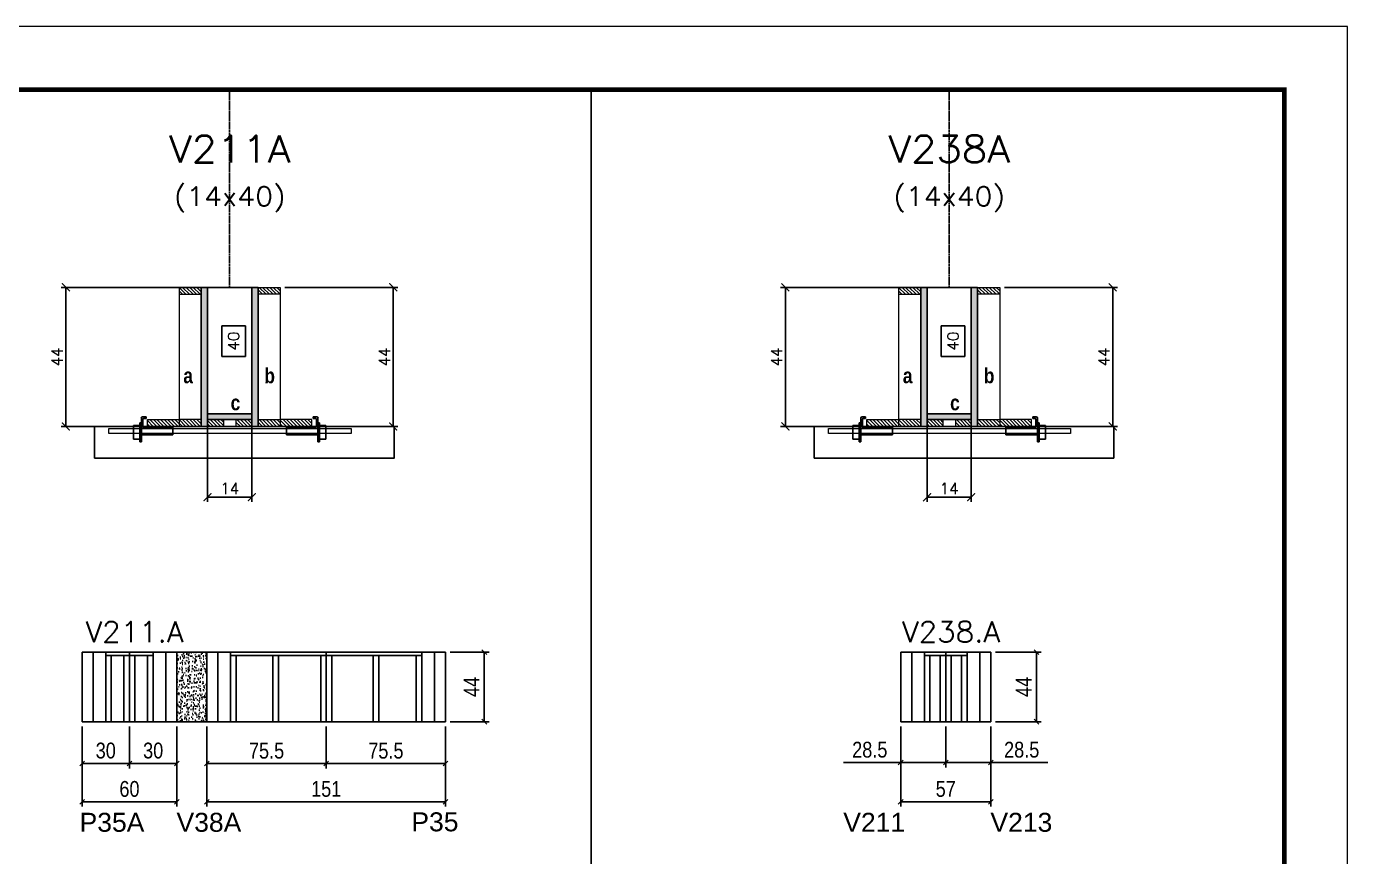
# Model space of a CAD drawing. Extents: x 137137 to 143418, y 10464 to 34486.
# Drawn here: x 139385 to 140221, y 25921 to 26446 of the extents above; entities that cross this region are included whole.
import ezdxf
from ezdxf.enums import TextEntityAlignment as Align

# ---------------------------------------------------------------- set-up
doc = ezdxf.new("R2010")
doc.units = 0
doc.linetypes.add('DASHED', pattern=[0.75, 0.5, -0.25])
doc.linetypes.add('HIDDEN', pattern=[0.375, 0.25, -0.125])
for name, color, linetype in [('5', 5, 'Continuous'), ('barrote', 251, 'Continuous'), ('COTA', 241, 'Continuous'), ('Cota Seção (2x)', 4, 'Continuous'), ('detalhes', 4, 'Continuous'), ('Painéis', 200, 'Continuous'), ('presilha', 1, 'Continuous'), ('SARR_2.2x7', 40, 'Continuous'), ('SARR_3.5x7', 81, 'Continuous'), ('Texto de Titulo', 7, 'Continuous'), ('Texto Qtd Sarr', 242, 'Continuous')]:
    doc.layers.add(name, color=color, linetype=linetype)
for name, color, linetype, lineweight in [('CONCRETO', 251, 'Continuous', 25), ('Folhas', 255, 'Continuous', 9), ('Hachura', 251, 'Continuous', 9), ('Madeira', 126, 'Continuous', 18), ('SARRAFO DE PRESSAO', 251, 'DASHED', 9), ('SCO-___-LAJ', 2, 'Continuous', 0), ('Texto Seção', 7, 'Continuous', 15)]:
    doc.layers.add(name, color=color, linetype=linetype, lineweight=lineweight)
doc.styles.add('COTA TECNICA', font='techl___.ttf', dxfattribs={"height": 10})
doc.styles.add('REGUA-120', font='ROMANS.shx', dxfattribs={"height": 15})
doc.styles.add('Romans', font='romans.shx')
doc.styles.get("Standard").update_dxf_attribs({"font": 'arial.ttf'})
doc.styles.add('TECNICA', font='techb___.ttf', dxfattribs={"height": 10})
doc.dimstyles.new('Cota Seção (2x)', dxfattribs={"dimtxt": 7, "dimasz": 5, "dimexe": 3, "dimexo": 3, "dimgap": 2, "dimtad": 3, "dimdec": 1, "dimlfac": 0.5, "dimzin": 12, "dimdsep": 46, "dimtxsty": 'Romans', "dimblk": 'ARCHTICK', "dimcen": 0, "dimclrd": 4, "dimclre": 4, "dimclrt": 1, "dimadec": 1, "dimazin": 3, "dimtfac": 1, "dimtdec": 1, "dimtmove": 0, "dimatfit": 3, "dimldrblk": 'OBLIQUE', "dimfxl": 1, "dimtolj": 1, "dimtzin": 12, "dimarcsym": 0})
doc.dimstyles.new('Cota Seção interna', dxfattribs={"dimtxt": 7, "dimasz": 6, "dimexe": 0.18, "dimexo": 2, "dimgap": -4, "dimtad": 3, "dimdec": 1, "dimlfac": 0.5, "dimzin": 12, "dimdsep": 46, "dimtxsty": 'Romans', "dimblk": 'ARCHTICK', "dimcen": 0.09, "dimse1": 1, "dimse2": 1, "dimsd1": 1, "dimsd2": 1, "dimclrd": 180, "dimclre": 5, "dimclrt": 1, "dimadec": 0, "dimazin": 3, "dimtfac": 1, "dimtdec": 1, "dimtofl": 0, "dimtmove": 0, "dimatfit": 3, "dimldrblk": 'ARCHTICK', "dimfxl": 1, "dimtolj": 1, "dimtzin": 0, "dimarcsym": 0})
doc.dimstyles.new('PAINEL', dxfattribs={"dimtxt": 10, "dimasz": 3, "dimexe": 3, "dimexo": 3, "dimgap": 3, "dimtad": 1, "dimdec": 1, "dimzin": 12, "dimdsep": 46, "dimtxsty": 'COTA TECNICA', "dimblk1": 'OBLIQUE', "dimblk2": 'OBLIQUE', "dimsah": 1, "dimcen": 0.9, "dimclrd": 4, "dimclre": 4, "dimclrt": 240, "dimadec": 1, "dimazin": 3, "dimtfac": 1, "dimtdec": 1, "dimtmove": 0, "dimatfit": 3, "dimfxl": 1, "dimtolj": 1, "dimtzin": 12, "dimarcsym": 0})
pattern_1 = [(315, (162446.0696, 17963.1066), (1.12253202, 1.12253202), [])]
pattern_2 = [(315, (162456.0696, 17963.1066), (1.12253202, 1.12253202), [])]
pattern_3 = [(315, (162901.323, 17963.1066), (1.12253202, 1.12253202), [])]
pattern_4 = [(315, (162911.323, 17963.1066), (1.12253202, 1.12253202), [])]

# ---------------------------------------------------------------- blocks, each defined once
blk = doc.blocks.new('9999999999')
at = {"layer": 'Folhas'}
blk.add_lwpolyline([(98138.98, 34190.21), (99623.98, 34190.21), (99623.98, 35240.21), (98138.98, 35240.21)], close=True, dxfattribs=at)
at = {"layer": 'Folhas', "color": 30, "const_width": 3}
blk.add_lwpolyline([(98213.98, 34230.21), (99583.98, 34230.21), (99583.98, 35200.21), (98213.98, 35200.21)], close=True, dxfattribs=at)
blk = doc.blocks.new('_Oblique')
at = {"color": 0, "linetype": 'ByBlock', "lineweight": -2}
blk.add_line((-0.5, -0.5), (0.5, 0.5), dxfattribs=at)
blk = doc.blocks.new('*D6096')
at = {"layer": 'COTA', "color": 4, "linetype": 'ByBlock', "lineweight": -2, "transparency": 16777216}
for p, q in [((139420.05, 26003.05), (139420.05, 25952.35)), ((139480.05, 26003.05), (139480.05, 25952.35)), ((139420.05, 25955.35), (139480.05, 25955.35))]:
    blk.add_line(p, q, dxfattribs=at)
at = {"layer": 'Defpoints', "color": 0, "linetype": 'ByBlock', "transparency": 16777216}
for p in [(139420.05, 26006.05), (139480.05, 26006.05), (139480.05, 25955.35)]:
    blk.add_point(p, dxfattribs=at)
at = {"layer": 'COTA', "color": 4, "linetype": 'ByBlock', "lineweight": -2, "transparency": 16777216, "xscale": 3, "yscale": 3, "zscale": 3, "rotation": 180}
blk.add_blockref('_Oblique', (139420.05, 25955.35), dxfattribs=at)
at = {"layer": 'COTA', "color": 4, "linetype": 'ByBlock', "lineweight": -2, "transparency": 16777216, "xscale": 3, "yscale": 3, "zscale": 3}
blk.add_blockref('_Oblique', (139480.05, 25955.35), dxfattribs=at)
at = {"layer": 'COTA', "color": 240, "linetype": 'ByBlock', "transparency": 16777216, "insert": (139450.05, 25963.46), "char_height": 10, "attachment_point": 5, "style": 'COTA TECNICA'}
blk.add_mtext('\\A1;60', dxfattribs=at)
blk = doc.blocks.new('_ArchTick')
at = {"color": 0, "linetype": 'ByBlock', "const_width": 0.15}
blk.add_lwpolyline([(-0.5, -0.5), (0.5, 0.5)], dxfattribs=at)
blk = doc.blocks.new('*D6105')
at = {"layer": 'COTA', "color": 4, "lineweight": -2, "transparency": 16777216}
for p, q in [((139496.45, 26280.75), (139406.8, 26280.75)), ((139409.8, 26192.75), (139409.8, 26280.75)), ((139458.45, 26192.75), (139406.8, 26192.75))]:
    blk.add_line(p, q, dxfattribs=at)
at = {"layer": 'Defpoints', "color": 0, "transparency": 16777216}
for p in [(139409.8, 26280.75), (139499.45, 26280.75), (139461.45, 26192.75)]:
    blk.add_point(p, dxfattribs=at)
at = {"layer": 'COTA', "color": 4, "lineweight": -2, "transparency": 16777216, "xscale": 5, "yscale": 5, "zscale": 5}
for p, rotation in [((139409.8, 26280.75), 90), ((139409.8, 26192.75), 270)]:
    blk.add_blockref('_ArchTick', p, dxfattribs=dict(at, rotation=rotation))
at = {"layer": 'COTA', "color": 1, "transparency": 16777216, "insert": (139404.3, 26236.75), "char_height": 7, "attachment_point": 5, "rotation": 90, "style": 'Romans'}
blk.add_mtext('\\A1;44', dxfattribs=at)
blk = doc.blocks.new('*D6106')
at = {"layer": 'COTA', "color": 4, "lineweight": -2, "transparency": 16777216}
for p, q in [((139548.44, 26280.75), (139619.93, 26280.75)), ((139616.93, 26192.75), (139616.93, 26280.75)), ((139568.45, 26192.75), (139619.93, 26192.75))]:
    blk.add_line(p, q, dxfattribs=at)
at = {"layer": 'Defpoints', "color": 0, "transparency": 16777216}
for p in [(139545.44, 26280.75), (139616.93, 26280.75), (139565.45, 26192.75)]:
    blk.add_point(p, dxfattribs=at)
at = {"layer": 'COTA', "color": 4, "lineweight": -2, "transparency": 16777216, "xscale": 5, "yscale": 5, "zscale": 5}
for p, rotation in [((139616.93, 26280.75), 90), ((139616.93, 26192.75), 270)]:
    blk.add_blockref('_ArchTick', p, dxfattribs=dict(at, rotation=rotation))
at = {"layer": 'COTA', "color": 1, "transparency": 16777216, "insert": (139611.43, 26236.75), "char_height": 7, "attachment_point": 5, "rotation": 90, "style": 'Romans'}
blk.add_mtext('\\A1;44', dxfattribs=at)
blk = doc.blocks.new('*D6107')
at = {"layer": 'Cota Seção (2x)', "color": 180, "lineweight": -2, "transparency": 16777216}
for p, q in [((139523.44, 26256.42), (139508.44, 26256.42)), ((139508.44, 26256.42), (139508.44, 26237.08)), ((139523.44, 26237.08), (139523.44, 26256.42)), ((139508.44, 26237.08), (139523.44, 26237.08))]:
    blk.add_line(p, q, dxfattribs=at)
at = {"layer": 'Defpoints', "color": 0, "transparency": 16777216}
for p in [(139527.44, 26280.75), (139527.44, 26280.75), (139527.45, 26200.75)]:
    blk.add_point(p, dxfattribs=at)
at = {"layer": 'Cota Seção (2x)', "color": 1, "transparency": 16777216, "insert": (139515.94, 26246.75), "char_height": 7, "attachment_point": 5, "rotation": 90, "style": 'Romans'}
blk.add_mtext('\\A1;40', dxfattribs=at)
blk = doc.blocks.new('titulo1')
at = {"layer": 'Defpoints', "color": 252, "linetype": 'HIDDEN', "ltscale": 2}
blk.add_line((0, 0), (0, 125), dxfattribs=at)
at = {"layer": 'Defpoints', "style": 'Romans', "oblique": 15}
blk.add_attdef('FOLHA', text='', height=10, dxfattribs=at).set_placement((0, 15.58), align=Align.MIDDLE_CENTER)
at = {"layer": 'Texto Qtd Sarr', "color": 3, "style": 'Romans', "oblique": 15}
for tag, height, p in [('TITULO', 17, (0, 71.45)), ('SEÇÃO', 12, (0, 41.55))]:
    blk.add_attdef(tag, text='', height=height, dxfattribs=at).set_placement(p, align=Align.MIDDLE_CENTER)
blk = doc.blocks.new('PRESILHA METÁLICA 1')
at = {"layer": 'presilha'}
for p, q in [((0, 13), (6, 13)), ((0, 13), (0, 0)), ((6, 15.5), (7.5, 15.5)), ((6, -2.5), (6, 15.5)), ((6, 13), (6, 0)), ((7.5, 10.6), (7.5, 19.9)), ((7.5, 15.5), (7.5, -2.5)), ((12, 21), (8.6, 21)), ((9, 11.6), (9, 18.9)), ((12, 19.5), (9.6, 19.5)), ((12, 21), (12, 19.5)), ((6, 0), (0, 0)), ((37.5, 4.1), (7.5, 4.1)), ((37.5, 11), (9.6, 11)), ((37.5, 11), (37.5, 4.1)), ((7.5, -2.5), (6, -2.5))]:
    blk.add_line(p, q, dxfattribs=at)
for centre, radius, start, end in [((8.6, 19.9), 1.14, 90, 180), ((9.6, 18.9), 0.57, 90, 180), ((9.6, 11.6), 0.57, 180, 270)]:
    blk.add_arc(centre, radius, start, end, dxfattribs=at)
blk = doc.blocks.new('*D6108')
at = {"layer": 'COTA', "color": 4, "lineweight": -2, "transparency": 16777216}
for p, q in [((139499.45, 26194.15), (139499.45, 26145.02)), ((139527.45, 26194.15), (139527.45, 26145.02)), ((139499.45, 26148.02), (139527.45, 26148.02))]:
    blk.add_line(p, q, dxfattribs=at)
at = {"layer": 'Defpoints', "color": 0, "transparency": 16777216}
for p in [(139499.45, 26197.15), (139527.45, 26197.15), (139527.45, 26148.02)]:
    blk.add_point(p, dxfattribs=at)
at = {"layer": 'COTA', "color": 4, "lineweight": -2, "transparency": 16777216, "xscale": 5, "yscale": 5, "zscale": 5, "rotation": 180}
blk.add_blockref('_ArchTick', (139499.45, 26148.02), dxfattribs=at)
at = {"layer": 'COTA', "color": 4, "lineweight": -2, "transparency": 16777216, "xscale": 5, "yscale": 5, "zscale": 5}
blk.add_blockref('_ArchTick', (139527.45, 26148.02), dxfattribs=at)
at = {"layer": 'COTA', "color": 1, "transparency": 16777216, "insert": (139513.45, 26153.52), "char_height": 7, "attachment_point": 5, "style": 'Romans'}
blk.add_mtext('\\A1;14', dxfattribs=at)
blk = doc.blocks.new('*D6111')
at = {"layer": 'COTA', "color": 4, "linetype": 'ByBlock', "lineweight": -2, "transparency": 16777216}
for p, q in [((139420.05, 26003.05), (139420.05, 25976.53)), ((139450.05, 26003.05), (139450.05, 25976.53)), ((139420.05, 25979.53), (139450.05, 25979.53))]:
    blk.add_line(p, q, dxfattribs=at)
at = {"layer": 'Defpoints', "color": 0, "linetype": 'ByBlock', "transparency": 16777216}
for p in [(139420.05, 26006.05), (139450.05, 26006.05), (139450.05, 25979.53)]:
    blk.add_point(p, dxfattribs=at)
at = {"layer": 'COTA', "color": 4, "linetype": 'ByBlock', "lineweight": -2, "transparency": 16777216, "xscale": 3, "yscale": 3, "zscale": 3, "rotation": 180}
blk.add_blockref('_Oblique', (139420.05, 25979.53), dxfattribs=at)
at = {"layer": 'COTA', "color": 4, "linetype": 'ByBlock', "lineweight": -2, "transparency": 16777216, "xscale": 3, "yscale": 3, "zscale": 3}
blk.add_blockref('_Oblique', (139450.05, 25979.53), dxfattribs=at)
at = {"layer": 'COTA', "color": 240, "linetype": 'ByBlock', "transparency": 16777216, "insert": (139435.05, 25987.74), "char_height": 10, "attachment_point": 5, "style": 'COTA TECNICA'}
blk.add_mtext('\\A1;30', dxfattribs=at)
blk = doc.blocks.new('*D6112')
at = {"layer": 'COTA', "color": 4, "linetype": 'ByBlock', "lineweight": -2, "transparency": 16777216}
for p, q in [((139450.05, 26003.05), (139450.05, 25976.53)), ((139480.05, 26003.05), (139480.05, 25976.53)), ((139450.05, 25979.53), (139480.05, 25979.53))]:
    blk.add_line(p, q, dxfattribs=at)
at = {"layer": 'Defpoints', "color": 0, "linetype": 'ByBlock', "transparency": 16777216}
for p in [(139450.05, 26006.05), (139480.05, 26006.05), (139480.05, 25979.53)]:
    blk.add_point(p, dxfattribs=at)
at = {"layer": 'COTA', "color": 4, "linetype": 'ByBlock', "lineweight": -2, "transparency": 16777216, "xscale": 3, "yscale": 3, "zscale": 3, "rotation": 180}
blk.add_blockref('_Oblique', (139450.05, 25979.53), dxfattribs=at)
at = {"layer": 'COTA', "color": 4, "linetype": 'ByBlock', "lineweight": -2, "transparency": 16777216, "xscale": 3, "yscale": 3, "zscale": 3}
blk.add_blockref('_Oblique', (139480.05, 25979.53), dxfattribs=at)
at = {"layer": 'COTA', "color": 240, "linetype": 'ByBlock', "transparency": 16777216, "insert": (139465.05, 25987.74), "char_height": 10, "attachment_point": 5, "style": 'COTA TECNICA'}
blk.add_mtext('\\A1;30', dxfattribs=at)
blk = doc.blocks.new('*D6115')
at = {"layer": 'COTA', "color": 4, "linetype": 'ByBlock', "lineweight": -2, "transparency": 16777216}
for p, q in [((139499.05, 26003.05), (139499.05, 25952.35)), ((139650.05, 26003.05), (139650.05, 25952.35)), ((139499.05, 25955.35), (139650.05, 25955.35))]:
    blk.add_line(p, q, dxfattribs=at)
at = {"layer": 'Defpoints', "color": 0, "linetype": 'ByBlock', "transparency": 16777216}
for p in [(139499.05, 26006.05), (139650.05, 26006.05), (139650.05, 25955.35)]:
    blk.add_point(p, dxfattribs=at)
at = {"layer": 'COTA', "color": 4, "linetype": 'ByBlock', "lineweight": -2, "transparency": 16777216, "xscale": 3, "yscale": 3, "zscale": 3, "rotation": 180}
blk.add_blockref('_Oblique', (139499.05, 25955.35), dxfattribs=at)
at = {"layer": 'COTA', "color": 4, "linetype": 'ByBlock', "lineweight": -2, "transparency": 16777216, "xscale": 3, "yscale": 3, "zscale": 3}
blk.add_blockref('_Oblique', (139650.05, 25955.35), dxfattribs=at)
at = {"layer": 'COTA', "color": 240, "linetype": 'ByBlock', "transparency": 16777216, "insert": (139574.55, 25963.46), "char_height": 10, "attachment_point": 5, "style": 'COTA TECNICA'}
blk.add_mtext('\\A1;151', dxfattribs=at)
blk = doc.blocks.new('*D6116')
at = {"layer": 'COTA', "color": 4, "linetype": 'ByBlock', "lineweight": -2, "transparency": 16777216}
for p, q in [((139653.05, 26050.05), (139677.58, 26050.05)), ((139674.58, 26050.05), (139674.58, 26006.05)), ((139653.05, 26006.05), (139677.58, 26006.05))]:
    blk.add_line(p, q, dxfattribs=at)
at = {"layer": 'Defpoints', "color": 0, "linetype": 'ByBlock', "transparency": 16777216}
for p in [(139650.05, 26050.05), (139650.05, 26006.05), (139674.58, 26006.05)]:
    blk.add_point(p, dxfattribs=at)
at = {"layer": 'COTA', "color": 4, "linetype": 'ByBlock', "lineweight": -2, "transparency": 16777216, "xscale": 3, "yscale": 3, "zscale": 3}
for p, rotation in [((139674.58, 26050.05), 90), ((139674.58, 26006.05), 270)]:
    blk.add_blockref('_Oblique', p, dxfattribs=dict(at, rotation=rotation))
at = {"layer": 'COTA', "color": 240, "linetype": 'ByBlock', "transparency": 16777216, "insert": (139666.51, 26028.05), "char_height": 10, "attachment_point": 5, "rotation": 90, "style": 'COTA TECNICA'}
blk.add_mtext('\\A1;44', dxfattribs=at)
blk = doc.blocks.new('*D6117')
at = {"layer": 'COTA', "color": 4, "linetype": 'ByBlock', "lineweight": -2, "transparency": 16777216}
for p, q in [((139499.05, 26003.05), (139499.05, 25976.53)), ((139574.55, 26003.05), (139574.55, 25976.53)), ((139499.05, 25979.53), (139574.55, 25979.53))]:
    blk.add_line(p, q, dxfattribs=at)
at = {"layer": 'Defpoints', "color": 0, "linetype": 'ByBlock', "transparency": 16777216}
for p in [(139499.05, 26006.05), (139574.55, 26006.05), (139574.55, 25979.53)]:
    blk.add_point(p, dxfattribs=at)
at = {"layer": 'COTA', "color": 4, "linetype": 'ByBlock', "lineweight": -2, "transparency": 16777216, "xscale": 3, "yscale": 3, "zscale": 3, "rotation": 180}
blk.add_blockref('_Oblique', (139499.05, 25979.53), dxfattribs=at)
at = {"layer": 'COTA', "color": 4, "linetype": 'ByBlock', "lineweight": -2, "transparency": 16777216, "xscale": 3, "yscale": 3, "zscale": 3}
blk.add_blockref('_Oblique', (139574.55, 25979.53), dxfattribs=at)
at = {"layer": 'COTA', "color": 240, "linetype": 'ByBlock', "transparency": 16777216, "insert": (139536.8, 25987.64), "char_height": 10, "attachment_point": 5, "style": 'COTA TECNICA'}
blk.add_mtext('\\A1;75.5', dxfattribs=at)
blk = doc.blocks.new('*D6118')
at = {"layer": 'COTA', "color": 4, "linetype": 'ByBlock', "lineweight": -2, "transparency": 16777216}
for p, q in [((139574.55, 26003.05), (139574.55, 25976.53)), ((139650.05, 26003.05), (139650.05, 25976.53)), ((139574.55, 25979.53), (139650.05, 25979.53))]:
    blk.add_line(p, q, dxfattribs=at)
at = {"layer": 'Defpoints', "color": 0, "linetype": 'ByBlock', "transparency": 16777216}
for p in [(139574.55, 26006.05), (139650.05, 26006.05), (139650.05, 25979.53)]:
    blk.add_point(p, dxfattribs=at)
at = {"layer": 'COTA', "color": 4, "linetype": 'ByBlock', "lineweight": -2, "transparency": 16777216, "xscale": 3, "yscale": 3, "zscale": 3, "rotation": 180}
blk.add_blockref('_Oblique', (139574.55, 25979.53), dxfattribs=at)
at = {"layer": 'COTA', "color": 4, "linetype": 'ByBlock', "lineweight": -2, "transparency": 16777216, "xscale": 3, "yscale": 3, "zscale": 3}
blk.add_blockref('_Oblique', (139650.05, 25979.53), dxfattribs=at)
at = {"layer": 'COTA', "color": 240, "linetype": 'ByBlock', "transparency": 16777216, "insert": (139612.3, 25987.64), "char_height": 10, "attachment_point": 5, "style": 'COTA TECNICA'}
blk.add_mtext('\\A1;75.5', dxfattribs=at)
blk = doc.blocks.new('*D6119')
at = {"layer": 'COTA', "color": 4, "linetype": 'ByBlock', "lineweight": -2, "transparency": 16777216}
for p, q in [((139938.04, 26003.05), (139938.04, 25952.35)), ((139995.04, 26003.05), (139995.04, 25952.35)), ((139938.04, 25955.35), (139995.04, 25955.35))]:
    blk.add_line(p, q, dxfattribs=at)
at = {"layer": 'Defpoints', "color": 0, "linetype": 'ByBlock', "transparency": 16777216}
for p in [(139938.04, 26006.05), (139995.04, 26006.05), (139995.04, 25955.35)]:
    blk.add_point(p, dxfattribs=at)
at = {"layer": 'COTA', "color": 4, "linetype": 'ByBlock', "lineweight": -2, "transparency": 16777216, "xscale": 3, "yscale": 3, "zscale": 3, "rotation": 180}
blk.add_blockref('_Oblique', (139938.04, 25955.35), dxfattribs=at)
at = {"layer": 'COTA', "color": 4, "linetype": 'ByBlock', "lineweight": -2, "transparency": 16777216, "xscale": 3, "yscale": 3, "zscale": 3}
blk.add_blockref('_Oblique', (139995.04, 25955.35), dxfattribs=at)
at = {"layer": 'COTA', "color": 240, "linetype": 'ByBlock', "transparency": 16777216, "insert": (139966.54, 25963.46), "char_height": 10, "attachment_point": 5, "style": 'COTA TECNICA'}
blk.add_mtext('\\A1;57', dxfattribs=at)
blk = doc.blocks.new('*D6120')
at = {"layer": 'COTA', "color": 4, "linetype": 'ByBlock', "lineweight": -2, "transparency": 16777216}
for p, q in [((139938.04, 26003.05), (139938.04, 25977.16)), ((139966.54, 26003.05), (139966.54, 25977.16)), ((139938.04, 25980.16), (139901.92, 25980.16)), ((139966.54, 25980.16), (139938.04, 25980.16))]:
    blk.add_line(p, q, dxfattribs=at)
at = {"layer": 'Defpoints', "color": 0, "linetype": 'ByBlock', "transparency": 16777216}
for p in [(139938.04, 26006.05), (139966.54, 26006.05), (139966.54, 25980.16)]:
    blk.add_point(p, dxfattribs=at)
at = {"layer": 'COTA', "color": 4, "linetype": 'ByBlock', "lineweight": -2, "transparency": 16777216, "xscale": 3, "yscale": 3, "zscale": 3, "rotation": 180}
blk.add_blockref('_Oblique', (139938.04, 25980.16), dxfattribs=at)
at = {"layer": 'COTA', "color": 4, "linetype": 'ByBlock', "lineweight": -2, "transparency": 16777216, "xscale": 3, "yscale": 3, "zscale": 3}
blk.add_blockref('_Oblique', (139966.54, 25980.16), dxfattribs=at)
at = {"layer": 'COTA', "color": 240, "linetype": 'ByBlock', "transparency": 16777216, "insert": (139918.48, 25988.29), "char_height": 10, "attachment_point": 5, "style": 'COTA TECNICA'}
blk.add_mtext('\\A1;28.5', dxfattribs=at)
blk = doc.blocks.new('*D6121')
at = {"layer": 'COTA', "color": 4, "lineweight": -2, "transparency": 16777216}
for p, q in [((139951.7, 26280.75), (139862.05, 26280.75)), ((139865.05, 26192.75), (139865.05, 26280.75)), ((139913.7, 26192.75), (139862.05, 26192.75))]:
    blk.add_line(p, q, dxfattribs=at)
at = {"layer": 'Defpoints', "color": 0, "transparency": 16777216}
for p in [(139865.05, 26280.75), (139954.7, 26280.75), (139916.7, 26192.75)]:
    blk.add_point(p, dxfattribs=at)
at = {"layer": 'COTA', "color": 4, "lineweight": -2, "transparency": 16777216, "xscale": 5, "yscale": 5, "zscale": 5}
for p, rotation in [((139865.05, 26280.75), 90), ((139865.05, 26192.75), 270)]:
    blk.add_blockref('_ArchTick', p, dxfattribs=dict(at, rotation=rotation))
at = {"layer": 'COTA', "color": 1, "transparency": 16777216, "insert": (139859.55, 26236.75), "char_height": 7, "attachment_point": 5, "rotation": 90, "style": 'Romans'}
blk.add_mtext('\\A1;44', dxfattribs=at)
blk = doc.blocks.new('*D6122')
at = {"layer": 'COTA', "color": 4, "lineweight": -2, "transparency": 16777216}
for p, q in [((140003.69, 26280.75), (140075.18, 26280.75)), ((140072.18, 26192.75), (140072.18, 26280.75)), ((140023.7, 26192.75), (140075.18, 26192.75))]:
    blk.add_line(p, q, dxfattribs=at)
at = {"layer": 'Defpoints', "color": 0, "transparency": 16777216}
for p in [(140000.69, 26280.75), (140072.18, 26280.75), (140020.7, 26192.75)]:
    blk.add_point(p, dxfattribs=at)
at = {"layer": 'COTA', "color": 4, "lineweight": -2, "transparency": 16777216, "xscale": 5, "yscale": 5, "zscale": 5}
for p, rotation in [((140072.18, 26280.75), 90), ((140072.18, 26192.75), 270)]:
    blk.add_blockref('_ArchTick', p, dxfattribs=dict(at, rotation=rotation))
at = {"layer": 'COTA', "color": 1, "transparency": 16777216, "insert": (140066.68, 26236.75), "char_height": 7, "attachment_point": 5, "rotation": 90, "style": 'Romans'}
blk.add_mtext('\\A1;44', dxfattribs=at)
blk = doc.blocks.new('*D6123')
at = {"layer": 'Cota Seção (2x)', "color": 180, "lineweight": -2, "transparency": 16777216}
for p, q in [((139978.7, 26256.42), (139963.7, 26256.42)), ((139963.7, 26256.42), (139963.7, 26237.08)), ((139978.7, 26237.08), (139978.7, 26256.42)), ((139963.7, 26237.08), (139978.7, 26237.08))]:
    blk.add_line(p, q, dxfattribs=at)
at = {"layer": 'Defpoints', "color": 0, "transparency": 16777216}
for p in [(139982.69, 26280.75), (139982.7, 26280.75), (139982.7, 26200.75)]:
    blk.add_point(p, dxfattribs=at)
at = {"layer": 'Cota Seção (2x)', "color": 1, "transparency": 16777216, "insert": (139971.2, 26246.75), "char_height": 7, "attachment_point": 5, "rotation": 90, "style": 'Romans'}
blk.add_mtext('\\A1;40', dxfattribs=at)
blk = doc.blocks.new('*D6124')
at = {"layer": 'COTA', "color": 4, "lineweight": -2, "transparency": 16777216}
for p, q in [((139954.7, 26194.15), (139954.7, 26145.02)), ((139982.7, 26194.15), (139982.7, 26145.02)), ((139954.7, 26148.02), (139982.7, 26148.02))]:
    blk.add_line(p, q, dxfattribs=at)
at = {"layer": 'Defpoints', "color": 0, "transparency": 16777216}
for p in [(139954.7, 26197.15), (139982.7, 26197.15), (139982.7, 26148.02)]:
    blk.add_point(p, dxfattribs=at)
at = {"layer": 'COTA', "color": 4, "lineweight": -2, "transparency": 16777216, "xscale": 5, "yscale": 5, "zscale": 5, "rotation": 180}
blk.add_blockref('_ArchTick', (139954.7, 26148.02), dxfattribs=at)
at = {"layer": 'COTA', "color": 4, "lineweight": -2, "transparency": 16777216, "xscale": 5, "yscale": 5, "zscale": 5}
blk.add_blockref('_ArchTick', (139982.7, 26148.02), dxfattribs=at)
at = {"layer": 'COTA', "color": 1, "transparency": 16777216, "insert": (139968.7, 26153.52), "char_height": 7, "attachment_point": 5, "style": 'Romans'}
blk.add_mtext('\\A1;14', dxfattribs=at)
blk = doc.blocks.new('*D6267')
at = {"layer": 'COTA', "color": 4, "lineweight": -2, "transparency": 16777216}
for p, q in [((139966.54, 26003.05), (139966.54, 25977.16)), ((139995.04, 26003.05), (139995.04, 25977.16)), ((139966.54, 25980.16), (139995.04, 25980.16)), ((139995.04, 25980.16), (140031.16, 25980.16))]:
    blk.add_line(p, q, dxfattribs=at)
at = {"layer": 'Defpoints', "color": 0, "transparency": 16777216}
for p in [(139966.54, 26006.05), (139995.04, 26006.05), (139995.04, 25980.16)]:
    blk.add_point(p, dxfattribs=at)
at = {"layer": 'COTA', "color": 4, "lineweight": -2, "transparency": 16777216, "xscale": 3, "yscale": 3, "zscale": 3, "rotation": 180}
blk.add_blockref('_Oblique', (139966.54, 25980.16), dxfattribs=at)
at = {"layer": 'COTA', "color": 4, "lineweight": -2, "transparency": 16777216, "xscale": 3, "yscale": 3, "zscale": 3}
blk.add_blockref('_Oblique', (139995.04, 25980.16), dxfattribs=at)
at = {"layer": 'COTA', "color": 240, "transparency": 16777216, "insert": (140014.6, 25988.29), "char_height": 10, "attachment_point": 5, "style": 'COTA TECNICA'}
blk.add_mtext('\\A1;28.5', dxfattribs=at)
blk = doc.blocks.new('*D6269')
at = {"layer": 'COTA', "color": 4, "lineweight": -2, "transparency": 16777216}
for p, q in [((139998.04, 26050.05), (140026.96, 26050.05)), ((140023.96, 26050.05), (140023.96, 26006.05)), ((139998.04, 26006.05), (140026.96, 26006.05))]:
    blk.add_line(p, q, dxfattribs=at)
at = {"layer": 'Defpoints', "color": 0, "transparency": 16777216}
for p in [(139995.04, 26050.05), (139995.04, 26006.05), (140023.96, 26006.05)]:
    blk.add_point(p, dxfattribs=at)
at = {"layer": 'COTA', "color": 4, "lineweight": -2, "transparency": 16777216, "xscale": 3, "yscale": 3, "zscale": 3}
for p, rotation in [((140023.96, 26050.05), 90), ((140023.96, 26006.05), 270)]:
    blk.add_blockref('_Oblique', p, dxfattribs=dict(at, rotation=rotation))
at = {"layer": 'COTA', "color": 240, "transparency": 16777216, "insert": (140015.88, 26028.05), "char_height": 10, "attachment_point": 5, "rotation": 90, "style": 'COTA TECNICA'}
blk.add_mtext('\\A1;44', dxfattribs=at)

msp = doc.modelspace()

# ---------------------------------------------------------------- hatches: boundary and pattern name
at = {"layer": 'COTA', "linetype": 'ByBlock'}
h = msp.add_hatch(dxfattribs=at)
h.set_pattern_fill('AR-CONC', color=256, scale=0.03)
h.set_pattern_definition([(50, (-2652.783, 1148.575), (5.46554007, -0.47817257), [0.5715, -6.2865]), (355, (-2652.783, 1148.575), (-1.05730264, 5.73170536), [0.4572, -5.02921753]), (100.4514447, (-2652.3274, 1148.535), (4.40823741, 5.25353256), [0.48570026, -5.34270734]), (46.1842, (-2652.783, 1150.099), (8.13237123, -1.26126984), [0.85725, -9.42975]), (96.6355576, (-2652.105, 1149.994), (7.122124, 7.42278374), [0.7285507, -8.01406824]), (351.184151, (-2652.783, 1150.099), (7.122124, 7.42278374), [0.685799, -7.54379196]), (21, (-2652.021, 1149.718), (4.54843174, -3.06795595), [0.5715, -6.2865]), (326, (-2652.021, 1149.718), (1.85406085, 5.52563898), [0.4572, -5.0292]), (71.451445, (-2651.642, 1149.4624), (6.40249258, 2.45768307), [0.48570026, -5.34269813]), (37.5, (-2652.7829, 1148.5751), (0.092658098, 2.536651166), [0, -4.96824, 0, -5.1054, 0, -5.04825]), (7.5, (-2652.7829, 1148.575), (2.004589875, 3.005417245), [0, -2.91084, 0, -4.85394, 0, -1.92405]), (327.5, (-2654.4821, 1148.5751), (4.067717855, -0.17186232), [0, -1.905, 0, -5.9436, 0, -7.8867]), (317.5, (-2655.244, 1148.575), (4.44387544, 0.76279473), [0, -2.4765, 0, -3.94716, 0, -5.6007])])
h.paths.add_polyline_path([(139499.05, 26050.05), (139480.05, 26050.05), (139480.05, 26006.05), (139499.05, 26006.05)])
at = {"layer": 'Hachura'}
h = msp.add_hatch(dxfattribs=at)
h.set_pattern_fill('ANSI31', color=256, scale=0.5, angle=270, style=0)
h.set_pattern_definition([(315, (162456.0696, 17973.1066), (1.12253202, 1.12253202), [])])
h.paths.add_polyline_path([(139495.45, 26276.35), (139495.45, 26280.75), (139481.45, 26280.75), (139481.45, 26276.35)])
h = msp.add_hatch(color=256, dxfattribs=at)
h.dxf.hatch_style = 1
h.paths.add_polyline_path([(139495.45, 26280.75), (139499.45, 26280.75), (139499.45, 26192.75), (139495.45, 26192.75)])
h = msp.add_hatch(color=256, dxfattribs=at)
h.dxf.hatch_style = 1
h.paths.add_polyline_path([(139531.44, 26280.75), (139527.44, 26280.75), (139527.45, 26192.75), (139531.45, 26192.75)])
h = msp.add_hatch(dxfattribs=at)
h.set_pattern_fill('ANSI31', color=256, scale=0.5, angle=270, style=0)
h.set_pattern_definition([(315, (162446.0792, 17973.1066), (1.12253202, 1.12253202), [])])
h.paths.add_polyline_path([(139531.44, 26276.35), (139531.44, 26280.75), (139545.44, 26280.75), (139545.44, 26276.35)])
h = msp.add_hatch(dxfattribs=at)
h.set_pattern_fill('ANSI31', color=256, scale=0.5, angle=270, style=0)
h.set_pattern_definition([(315, (162911.323, 17973.1066), (1.12253202, 1.12253202), [])])
h.paths.add_polyline_path([(139950.7, 26276.35), (139950.7, 26280.75), (139936.7, 26280.75), (139936.7, 26276.35)])
h = msp.add_hatch(color=256, dxfattribs=at)
h.dxf.hatch_style = 1
h.paths.add_polyline_path([(139950.7, 26280.75), (139954.7, 26280.75), (139954.7, 26192.75), (139950.7, 26192.75)])
h = msp.add_hatch(color=256, dxfattribs=at)
h.dxf.hatch_style = 1
h.paths.add_polyline_path([(139986.69, 26280.75), (139982.69, 26280.75), (139982.7, 26192.75), (139986.7, 26192.75)])
h = msp.add_hatch(dxfattribs=at)
h.set_pattern_fill('ANSI31', color=256, scale=0.5, angle=270, style=0)
h.set_pattern_definition([(315, (162901.3326, 17973.1066), (1.12253202, 1.12253202), [])])
h.paths.add_polyline_path([(139986.69, 26276.35), (139986.69, 26280.75), (140000.69, 26280.75), (140000.69, 26276.35)])
h = msp.add_hatch(color=256, dxfattribs=at)
h.dxf.hatch_style = 1
h.paths.add_polyline_path([(139499.45, 26197.15), (139499.45, 26200.75), (139527.45, 26200.75), (139527.45, 26197.15)])
h = msp.add_hatch(color=256, dxfattribs=at)
h.dxf.hatch_style = 1
h.paths.add_polyline_path([(139954.7, 26197.15), (139954.7, 26200.75), (139982.7, 26200.75), (139982.7, 26197.15)])
h = msp.add_hatch(dxfattribs=at)
h.set_pattern_fill('ANSI31', color=256, scale=0.5, angle=270, style=0)
h.set_pattern_definition(pattern_2)
h.paths.add_polyline_path([(139461.45, 26192.75), (139461.45, 26197.15), (139481.45, 26197.15), (139481.45, 26192.75)])
h = msp.add_hatch(dxfattribs=at)
h.set_pattern_fill('ANSI31', color=256, scale=0.5, angle=270, style=0)
h.set_pattern_definition([(315, (162456.0696, 17889.5066), (1.12253202, 1.12253202), [])])
h.paths.add_polyline_path([(139495.45, 26192.75), (139495.45, 26197.15), (139481.45, 26197.15), (139481.45, 26192.75)])
h = msp.add_hatch(dxfattribs=at)
h.set_pattern_fill('ANSI31', color=256, scale=0.5, angle=270, style=0)
h.set_pattern_definition(pattern_2)
h.paths.add_polyline_path([(139499.45, 26192.75), (139499.45, 26197.15), (139509.45, 26197.15), (139509.45, 26192.75)])
h = msp.add_hatch(dxfattribs=at)
h.set_pattern_fill('ANSI31', color=256, scale=0.5, angle=270, style=0)
h.set_pattern_definition(pattern_1)
h.paths.add_polyline_path([(139527.45, 26192.75), (139527.45, 26197.15), (139517.45, 26197.15), (139517.45, 26192.75)])
h = msp.add_hatch(dxfattribs=at)
h.set_pattern_fill('ANSI31', color=256, scale=0.5, angle=270, style=0)
h.set_pattern_definition([(315, (162446.0696, 17889.5066), (1.12253202, 1.12253202), [])])
h.paths.add_polyline_path([(139531.45, 26192.75), (139531.45, 26197.15), (139545.45, 26197.15), (139545.45, 26192.75)])
h = msp.add_hatch(dxfattribs=at)
h.set_pattern_fill('ANSI31', color=256, scale=0.5, angle=270, style=0)
h.set_pattern_definition(pattern_1)
h.paths.add_polyline_path([(139565.45, 26192.75), (139565.45, 26197.15), (139545.45, 26197.15), (139545.45, 26192.75)])
h = msp.add_hatch(dxfattribs=at)
h.set_pattern_fill('ANSI31', color=256, scale=0.5, angle=270, style=0)
h.set_pattern_definition(pattern_4)
h.paths.add_polyline_path([(139916.7, 26192.75), (139916.7, 26197.15), (139936.7, 26197.15), (139936.7, 26192.75)])
h = msp.add_hatch(dxfattribs=at)
h.set_pattern_fill('ANSI31', color=256, scale=0.5, angle=270, style=0)
h.set_pattern_definition([(315, (162911.323, 17889.5066), (1.12253202, 1.12253202), [])])
h.paths.add_polyline_path([(139950.7, 26192.75), (139950.7, 26197.15), (139936.7, 26197.15), (139936.7, 26192.75)])
h = msp.add_hatch(dxfattribs=at)
h.set_pattern_fill('ANSI31', color=256, scale=0.5, angle=270, style=0)
h.set_pattern_definition(pattern_4)
h.paths.add_polyline_path([(139954.7, 26192.75), (139954.7, 26197.15), (139964.7, 26197.15), (139964.7, 26192.75)])
h = msp.add_hatch(dxfattribs=at)
h.set_pattern_fill('ANSI31', color=256, scale=0.5, angle=270, style=0)
h.set_pattern_definition(pattern_3)
h.paths.add_polyline_path([(139982.7, 26192.75), (139982.7, 26197.15), (139972.7, 26197.15), (139972.7, 26192.75)])
h = msp.add_hatch(dxfattribs=at)
h.set_pattern_fill('ANSI31', color=256, scale=0.5, angle=270, style=0)
h.set_pattern_definition([(315, (162901.323, 17889.5066), (1.12253202, 1.12253202), [])])
h.paths.add_polyline_path([(139986.7, 26192.75), (139986.7, 26197.15), (140000.7, 26197.15), (140000.7, 26192.75)])
h = msp.add_hatch(dxfattribs=at)
h.set_pattern_fill('ANSI31', color=256, scale=0.5, angle=270, style=0)
h.set_pattern_definition(pattern_3)
h.paths.add_polyline_path([(140020.7, 26192.75), (140020.7, 26197.15), (140000.7, 26197.15), (140000.7, 26192.75)])

# ---------------------------------------------------------------- linework, layer by layer
at = {"layer": 'barrote'}
for points in [[(139427.99, 26172.75), (139617.58, 26172.75), (139617.58, 26192.75), (139427.99, 26192.75)], [(139883.25, 26172.75), (140072.83, 26172.75), (140072.83, 26192.75), (139883.25, 26192.75)]]:
    msp.add_lwpolyline(points, close=True, dxfattribs=at)
at = {"layer": 'CONCRETO'}
for points in [[(139499.45, 26280.75), (139499.45, 26280.75), (139499.45, 26280.75), (139499.45, 26280.75), (139527.45, 26280.75), (139527.45, 26280.75), (139527.45, 26280.75), (139527.45, 26200.75), (139499.45, 26200.75), (139499.45, 26280.75)], [(139954.7, 26280.75), (139954.7, 26280.75), (139954.7, 26280.75), (139954.7, 26280.75), (139982.7, 26280.75), (139982.7, 26280.75), (139982.7, 26280.75), (139982.7, 26200.75), (139954.7, 26200.75), (139954.7, 26280.75)]]:
    msp.add_lwpolyline(points, close=True, dxfattribs=at)
at = {"layer": 'COTA', "linetype": 'ByBlock'}
for p, q in [((139742.13, 25634.99), (139742.13, 26405.75)), ((139480.05, 26050.05), (139499.05, 26050.05)), ((139480.05, 26006.05), (139499.05, 26006.05))]:
    msp.add_line(p, q, dxfattribs=at)
at = {"layer": 'Madeira'}
for points in [[(139495.45, 26276.35), (139495.45, 26280.75), (139481.45, 26280.75), (139481.45, 26276.35)], [(139495.45, 26280.75), (139481.45, 26280.75), (139481.45, 26192.75), (139495.45, 26192.75)], [(139531.44, 26276.35), (139531.44, 26280.75), (139545.44, 26280.75), (139545.44, 26276.35)], [(139531.44, 26280.75), (139545.44, 26280.75), (139545.45, 26192.75), (139531.45, 26192.75)], [(139950.7, 26276.35), (139950.7, 26280.75), (139936.7, 26280.75), (139936.7, 26276.35)], [(139950.7, 26280.75), (139936.7, 26280.75), (139936.7, 26192.75), (139950.7, 26192.75)], [(139986.69, 26276.35), (139986.69, 26280.75), (140000.69, 26280.75), (140000.69, 26276.35)], [(139986.69, 26280.75), (140000.69, 26280.75), (140000.7, 26192.75), (139986.7, 26192.75)], [(139461.45, 26192.75), (139461.45, 26197.15), (139481.45, 26197.15), (139481.45, 26192.75)], [(139495.45, 26192.75), (139495.45, 26197.15), (139481.45, 26197.15), (139481.45, 26192.75)], [(139499.45, 26192.75), (139499.45, 26197.15), (139509.45, 26197.15), (139509.45, 26192.75)], [(139527.45, 26192.75), (139527.45, 26197.15), (139517.45, 26197.15), (139517.45, 26192.75)], [(139531.45, 26192.75), (139531.45, 26197.15), (139545.45, 26197.15), (139545.45, 26192.75)], [(139565.45, 26192.75), (139565.45, 26197.15), (139545.45, 26197.15), (139545.45, 26192.75)], [(139916.7, 26192.75), (139916.7, 26197.15), (139936.7, 26197.15), (139936.7, 26192.75)], [(139950.7, 26192.75), (139950.7, 26197.15), (139936.7, 26197.15), (139936.7, 26192.75)], [(139954.7, 26192.75), (139954.7, 26197.15), (139964.7, 26197.15), (139964.7, 26192.75)], [(139982.7, 26192.75), (139982.7, 26197.15), (139972.7, 26197.15), (139972.7, 26192.75)], [(139986.7, 26192.75), (139986.7, 26197.15), (140000.7, 26197.15), (140000.7, 26192.75)], [(140020.7, 26192.75), (140020.7, 26197.15), (140000.7, 26197.15), (140000.7, 26192.75)]]:
    msp.add_lwpolyline(points, close=True, dxfattribs=at)
at = {"layer": 'Painéis', "linetype": 'ByBlock'}
for p, q in [((139420.05, 26050.05), (139420.05, 26006.05)), ((139480.05, 26050.05), (139420.05, 26050.05)), ((139450.05, 26050.05), (139450.05, 26006.05)), ((139480.05, 26050.05), (139480.05, 26006.05)), ((139499.05, 26050.05), (139499.05, 26006.05)), ((139650.05, 26050.05), (139499.05, 26050.05)), ((139574.55, 26050.05), (139574.55, 26006.05)), ((139650.05, 26050.05), (139650.05, 26006.05)), ((139938.04, 26050.05), (139938.04, 26006.05)), ((139995.04, 26050.05), (139938.04, 26050.05)), ((139966.54, 26050.05), (139966.54, 26006.05)), ((139995.04, 26050.05), (139995.04, 26006.05)), ((139420.05, 26006.05), (139480.05, 26006.05)), ((139499.05, 26006.05), (139650.05, 26006.05)), ((139938.04, 26006.05), (139995.04, 26006.05))]:
    msp.add_line(p, q, dxfattribs=at)
at = {"layer": 'Painéis'}
for points in [[(139495.45, 26280.75), (139499.45, 26280.75), (139499.45, 26192.75), (139495.45, 26192.75)], [(139531.44, 26280.75), (139527.44, 26280.75), (139527.45, 26192.75), (139531.45, 26192.75)], [(139950.7, 26280.75), (139954.7, 26280.75), (139954.7, 26192.75), (139950.7, 26192.75)], [(139986.69, 26280.75), (139982.69, 26280.75), (139982.7, 26192.75), (139986.7, 26192.75)], [(139499.45, 26197.15), (139499.45, 26200.75), (139527.45, 26200.75), (139527.45, 26197.15)], [(139954.7, 26197.15), (139954.7, 26200.75), (139982.7, 26200.75), (139982.7, 26197.15)]]:
    msp.add_lwpolyline(points, close=True, dxfattribs=at)
at = {"layer": 'SARR_2.2x7', "linetype": 'Continuous'}
for p, q in [((139427.05, 26050.05), (139427.05, 26006.05)), ((139450.05, 26047.85), (139435.05, 26047.85)), ((139465.05, 26047.85), (139450.05, 26047.85)), ((139473.05, 26050.05), (139473.05, 26006.05)), ((139506.05, 26050.05), (139506.05, 26006.05)), ((139574.55, 26047.85), (139514.05, 26047.85)), ((139635.05, 26047.85), (139574.55, 26047.85)), ((139643.05, 26050.05), (139643.05, 26006.05)), ((139945.04, 26050.05), (139945.04, 26006.05)), ((139966.54, 26047.85), (139953.04, 26047.85)), ((139980.04, 26047.85), (139966.54, 26047.85)), ((139988.04, 26050.05), (139988.04, 26006.05))]:
    msp.add_line(p, q, dxfattribs=at)
at = {"layer": 'SARR_3.5x7'}
for p, q in [((139435.05, 26050.05), (139435.05, 26006.05)), ((139438.55, 26047.85), (139438.55, 26006.05)), ((139446.55, 26047.85), (139446.55, 26006.05)), ((139453.55, 26047.85), (139453.55, 26006.05)), ((139461.55, 26047.85), (139461.55, 26006.05)), ((139465.05, 26050.05), (139465.05, 26006.05)), ((139514.05, 26050.05), (139514.05, 26006.05)), ((139517.55, 26047.85), (139517.55, 26006.05)), ((139540.8, 26047.85), (139540.8, 26006.05)), ((139544.3, 26047.85), (139544.3, 26006.05)), ((139571.05, 26047.85), (139571.05, 26006.05)), ((139578.05, 26047.85), (139578.05, 26006.05)), ((139604.3, 26047.85), (139604.3, 26006.05)), ((139607.8, 26047.85), (139607.8, 26006.05)), ((139631.55, 26047.85), (139631.55, 26006.05)), ((139635.05, 26050.05), (139635.05, 26006.05)), ((139953.04, 26050.05), (139953.04, 26006.05)), ((139956.54, 26047.85), (139956.54, 26006.05)), ((139963.04, 26047.85), (139963.04, 26006.05)), ((139970.04, 26047.85), (139970.04, 26006.05)), ((139976.54, 26047.85), (139976.54, 26006.05)), ((139980.04, 26050.05), (139980.04, 26006.05))]:
    msp.add_line(p, q, dxfattribs=at)
at = {"layer": 'SCO-___-LAJ', "color": 1}
for points in [[(139437, 26191.42), (139590.26, 26191.42), (139590.26, 26188.22), (139437, 26188.22)], [(139892.25, 26191.42), (140045.51, 26191.42), (140045.51, 26188.22), (139892.25, 26188.22)]]:
    msp.add_lwpolyline(points, close=True, dxfattribs=at)

# ---------------------------------------------------------------- block references
at = {"layer": 'presilha', "yscale": 0.6666666666666666, "zscale": 0.6666666666666666}
for p, xscale in [((139452.58, 26184.78), 0.6666666666666666), ((139574.32, 26184.78), -0.6666666666666666), ((139907.84, 26184.78), 0.6666666666666666), ((140029.57, 26184.78), -0.6666666666666666)]:
    msp.add_blockref('PRESILHA METÁLICA 1', p, dxfattribs=dict(at, xscale=xscale))
at = {"layer": 'SARRAFO DE PRESSAO', "color": 6, "linetype": 'ByBlock'}
msp.add_blockref('9999999999', (40596.81, -8794.45), dxfattribs=at)
at = {"layer": 'Texto Seção'}
ref = msp.add_blockref('titulo1', (139513.45, 26280.75), dxfattribs=at)
ref.add_attrib('TITULO', 'V211A', dxfattribs={"layer": 'Texto de Titulo', "color": 7, "height": 17, "style": 'Romans', "width": 1.1}).set_placement((139513.45, 26368.25), align=Align.MIDDLE_CENTER)
ref.add_attrib('SEÇÃO', '(14x40)', dxfattribs={"layer": 'Texto de Titulo', "color": 7, "height": 12, "style": 'Romans', "width": 1.1}).set_placement((139513.45, 26338.25), align=Align.MIDDLE_CENTER)
ref = msp.add_blockref('titulo1', (139968.7, 26280.75), dxfattribs=at)
ref.add_attrib('TITULO', 'V238A', dxfattribs={"layer": 'Texto de Titulo', "color": 7, "height": 17, "style": 'Romans', "width": 1.1}).set_placement((139968.7, 26368.25), align=Align.MIDDLE_CENTER)
ref.add_attrib('SEÇÃO', '(14x40)', dxfattribs={"layer": 'Texto de Titulo', "color": 7, "height": 12, "style": 'Romans', "width": 1.1}).set_placement((139968.7, 26338.25), align=Align.MIDDLE_CENTER)

# ---------------------------------------------------------------- texts
at = {"layer": '5', "linetype": 'Continuous'}
for s, p in [('P35A', (139418.49, 25936.42)), ('V38A', (139479.83, 25936.42)), ('P35', (139628.42, 25936.72)), ('V211', (139901.71, 25936.42)), ('V213', (139994.82, 25936.42))]:
    msp.add_text(s, height=12, rotation=0.00004, dxfattribs=at).set_placement(p)
at = {"layer": 'detalhes', "style": 'TECNICA'}
for s, p in [('a', (139484.14, 26220.09)), ('b', (139535.38, 26220.08)), ('a', (139939.4, 26220.09)), ('b', (139990.63, 26220.08)), ('c', (139514.05, 26202.99)), ('c', (139969.3, 26202.99))]:
    msp.add_text(s, height=9.6, dxfattribs=at).set_placement(p)
at = {"layer": 'Texto Seção', "style": 'REGUA-120', "width": 1.05}
for s, p in [('V211.A', (139422.26, 26056.42)), ('V238.A', (139938.86, 26056.42))]:
    msp.add_text(s, height=13, dxfattribs=at).set_placement(p)

# ---------------------------------------------------------------- dimensions: what is measured, and where the dimension line sits
at = {"layer": 'COTA'}
for base, p1, p2, dimstyle, picture, middle in [((139409.8, 26280.75), (139461.45, 26192.75), (139499.45, 26280.75), 'Cota Seção (2x)', '*D6105', (139404.3, 26236.75)), ((139616.93, 26280.75), (139565.45, 26192.75), (139545.44, 26280.75), 'Cota Seção (2x)', '*D6106', (139611.43, 26236.75)), ((139865.05, 26280.75), (139916.7, 26192.75), (139954.7, 26280.75), 'Cota Seção (2x)', '*D6121', (139859.55, 26236.75)), ((140072.18, 26280.75), (140020.7, 26192.75), (140000.69, 26280.75), 'Cota Seção (2x)', '*D6122', (140066.68, 26236.75)), ((140023.96, 26006.05), (139995.04, 26050.05), (139995.04, 26006.05), 'PAINEL', '*D6269', (140015.88, 26028.05))]:
    dim = msp.add_linear_dim(base=base, p1=p1, p2=p2, angle=90, dimstyle=dimstyle, dxfattribs=at)
    dim.commit()
    dim.dimension.update_dxf_attribs({"geometry": picture, "text_midpoint": middle})
for base, p1, p2, dimstyle, picture, middle in [((139527.45, 26148.02), (139499.45, 26197.15), (139527.45, 26197.15), 'Cota Seção (2x)', '*D6108', (139513.45, 26153.52)), ((139982.7, 26148.02), (139954.7, 26197.15), (139982.7, 26197.15), 'Cota Seção (2x)', '*D6124', (139968.7, 26153.52)), ((139995.04, 25980.16), (139966.54, 26006.05), (139995.04, 26006.05), 'PAINEL', '*D6267', (140014.6, 25988.29))]:
    dim = msp.add_linear_dim(base=base, p1=p1, p2=p2, dimstyle=dimstyle, dxfattribs=at)
    dim.commit()
    dim.dimension.update_dxf_attribs({"geometry": picture, "text_midpoint": middle})
at = {"layer": 'COTA', "linetype": 'ByBlock'}
dim = msp.add_linear_dim(base=(139674.58, 26006.05), p1=(139650.05, 26050.05), p2=(139650.05, 26006.05), angle=90, dimstyle='PAINEL', dxfattribs=at)
dim.commit()
dim.dimension.update_dxf_attribs({"geometry": '*D6116', "text_midpoint": (139666.51, 26028.05)})
for p1, p2, picture, middle in [((139420.05, 26006.05), (139480.05, 26006.05), '*D6096', (139450.05, 25963.46)), ((139499.05, 26006.05), (139650.05, 26006.05), '*D6115', (139574.55, 25963.46)), ((139938.04, 26006.05), (139995.04, 26006.05), '*D6119', (139966.54, 25963.46))]:
    dim = msp.add_aligned_dim(p1=p1, p2=p2, distance=-50.7, dimstyle='PAINEL', dxfattribs=at)
    dim.commit()
    dim.dimension.update_dxf_attribs({"geometry": picture, "text_midpoint": middle})
for base, p1, p2, picture, middle in [((139450.05, 25979.53), (139420.05, 26006.05), (139450.05, 26006.05), '*D6111', (139435.05, 25987.74)), ((139574.55, 25979.53), (139499.05, 26006.05), (139574.55, 26006.05), '*D6117', (139536.8, 25987.64))]:
    dim = msp.add_linear_dim(base=base, p1=p1, p2=p2, dimstyle='PAINEL', dxfattribs=at)
    dim.commit()
    dim.dimension.update_dxf_attribs({"geometry": picture, "text_midpoint": middle})
for base, p1, p2, picture, middle in [((139480.05, 25979.53), (139450.05, 26006.05), (139480.05, 26006.05), '*D6112', (139465.05, 25987.74)), ((139650.05, 25979.53), (139574.55, 26006.05), (139650.05, 26006.05), '*D6118', (139612.3, 25987.64))]:
    dim = msp.add_linear_dim(base=base, p1=p1, p2=p2, dimstyle='PAINEL', override={"dimtmove": 1}, dxfattribs=at)
    dim.commit()
    dim.dimension.update_dxf_attribs({"geometry": picture, "text_midpoint": middle})
dim = msp.add_linear_dim(base=(139966.54, 25980.16), p1=(139938.04, 26006.05), p2=(139966.54, 26006.05), dimstyle='PAINEL', dxfattribs=at)
dim.commit()
dim.dimension.update_dxf_attribs({"geometry": '*D6120', "text_midpoint": (139918.48, 25980.16), "dimtype": 160})
at = {"layer": 'Cota Seção (2x)'}
for base, p1, p2, picture, middle in [((139527.44, 26280.75), (139527.45, 26200.75), (139527.44, 26280.75), '*D6107', (139527.44, 26246.75)), ((139982.7, 26280.75), (139982.7, 26200.75), (139982.69, 26280.75), '*D6123', (139982.7, 26246.75))]:
    dim = msp.add_linear_dim(base=base, p1=p1, p2=p2, angle=90, dimstyle='Cota Seção interna', dxfattribs=at)
    dim.commit()
    dim.dimension.update_dxf_attribs({"geometry": picture, "text_midpoint": middle, "dimtype": 160})

doc.saveas('drawing.dxf')
